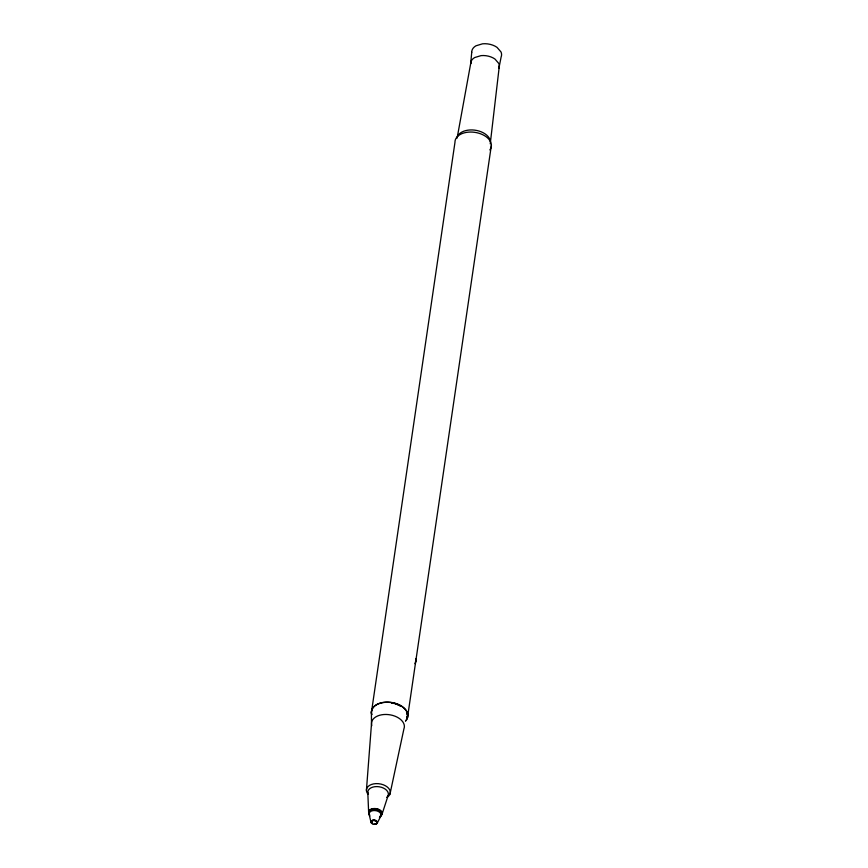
<?xml version="1.0" encoding="UTF-8"?>
<svg xmlns="http://www.w3.org/2000/svg" width="868" height="868" viewBox="0 0 868 868"><rect width="100%" height="100%" fill="white"/><g stroke="black" fill="none" stroke-linecap="round" stroke-linejoin="round"><path stroke-width="1.3" d="M366.415 790.39L371.493 723.793L371.396 712.617M407.851 715.221L416.13 658.649L415.533 661.741A2.702 0.586 -71.3 0 0 415.36 662.392M490.453 141.994L499.339 65.892M371.417 712.465L454.962 142.385A18.336 11.544 8.3 0 1 476.782 132.695A18.336 11.544 8.3 0 1 489.834 149.936M371.33 822.571C374.434 825.761 369.692 820.325 371.938 823.211M371.613 820.987C372.817 818.98 377.634 822.191 377.016 821.844C376.332 818.177 369.236 822.387 372.285 820.542A2.929 1.844 8.3 0 1 376.658 821.388A2.929 1.844 8.3 0 1 375.258 823.938M376.289 823.786C377.927 822.517 374.499 824.828 376.311 823.602M416.076 659.137L491.396 145.14M415.913 660.222L415.273 663.933A2.702 0.586 -71.3 0 1 415.197 663.477M377.135 822.343L376.745 823.428M457.111 138.131L471.074 61.411M389.971 794.144L403.902 728.957A16.557 10.416 8.3 0 0 388.343 714.592A16.557 10.416 8.3 0 0 371.797 725.648M381.953 814.466L388.083 795.663M377.276 823.059L380.954 815.866M372.665 823.58L372.014 823.179M374.216 824.177L374.976 824.177M369.041 813.967L371.081 822.593M367.793 792.43L368.64 812.35M368.13 794.328A12.033 7.573 8.3 0 1 371.33 784.52A12.033 7.573 8.3 0 1 387.378 787.07A12.033 7.573 8.3 0 1 386.987 797.334M368.195 794.155A10.362 6.521 8.3 0 1 379.24 786.788A10.362 6.521 8.3 0 1 387.106 797.171M372.611 823.949A3.233 2.04 8.3 0 1 372.274 820.477A3.233 2.04 8.3 0 1 377.32 822.18A3.233 2.04 8.3 0 1 373.392 824.22M371.754 714.516A18.336 11.544 8.3 0 1 392.455 702.613A18.336 11.544 8.3 0 1 405.584 720.863M369.605 814.575A6.803 4.275 8.3 0 1 371.417 809.03A6.803 4.275 8.3 0 1 380.488 810.473A6.803 4.275 8.3 0 1 380.26 816.267M369.03 813.468A6.662 4.199 8.3 0 1 376.983 808.9A6.662 4.199 8.3 0 1 380.162 816.202M369.291 812.795A6.087 3.83 8.3 0 1 376.788 809.649A6.087 3.83 8.3 0 1 380.629 815.584M371.732 714.668A18.336 11.544 8.3 0 1 392.434 702.765A18.336 11.544 8.3 0 1 405.562 721.004M391.576 702.993A17.74 11.165 8.3 0 1 393.844 703.46M394.951 703.753A17.74 11.165 8.3 0 1 400.072 705.868M406.549 712.368A17.74 11.165 8.3 0 1 407.146 714.342M407.2 716.295A17.74 11.165 8.3 0 1 406.723 718.194M369.909 815.963A6.087 3.83 8.3 0 1 371.526 810.994A6.087 3.83 8.3 0 1 379.641 812.285A6.087 3.83 8.3 0 1 379.446 817.472M457.349 136.732A16.904 10.644 8.3 0 1 476.977 130.525A16.904 10.644 8.3 0 1 490.246 143.849M391.598 702.852A17.74 11.165 8.3 0 1 393.866 703.308M394.973 703.601A17.74 11.165 8.3 0 1 401.005 706.259M406.571 712.216A17.74 11.165 8.3 0 1 407.266 715.178M407.222 716.154A17.74 11.165 8.3 0 1 406.745 718.042M381.258 814.303A6.087 3.83 8.3 0 1 380.683 815.182M371.037 809.801A6.087 3.83 8.3 0 1 376.842 809.247M379.587 810.452A6.087 3.83 8.3 0 1 381.204 812.296M371.265 821.963L371.33 821.432L371.222 822.072M471.736 52.286L470.651 63.765A14.68 9.244 8.3 0 1 474.677 57.548L481.046 55.628A14.322 9.016 8.3 0 1 494.966 59.046L498.785 63.462A14.68 9.244 8.3 0 1 498.905 68.246L501.14 56.941A15.277 9.613 8.3 0 0 501.01 51.971L497.038 47.371A14.897 9.374 8.3 0 0 482.554 43.812L475.935 45.809A15.277 9.613 8.3 0 0 471.736 52.286"/></g></svg>
